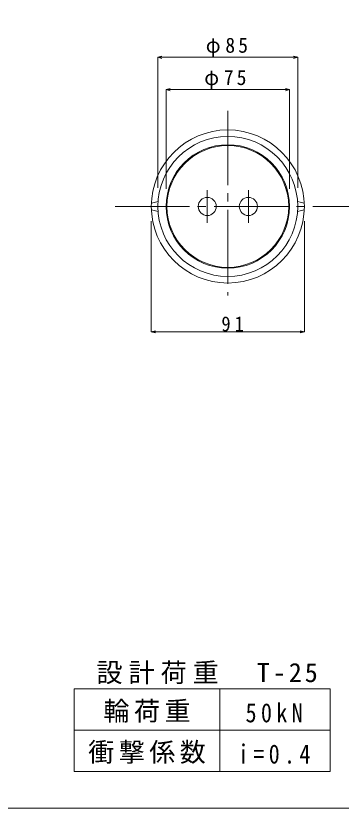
# Model space of a CAD drawing. Units: millimetres, scale not verified, with parts at other scales. Extents: x -2100 to 2100, y -1470 to 1470.
# Drawn here: x 449 to 1042, y -1470 to -26 of the extents above; entities that cross this region are included whole.
import ezdxf

# ---------------------------------------------------------------- set-up
doc = ezdxf.new("R2010")
doc.units = ezdxf.units.MM
doc.header["$LTSCALE"] = 15
doc.linetypes.add('CHAIN1', pattern=[8, 5, -1, 1, -1])
doc.linetypes.add('CHAIN2', pattern=[12, 9, -1, 1, -1])
doc.layers.add('0-0_図面枠', color=7, linetype='Continuous', lineweight=18)
doc.layers.add('2-0', color=4, linetype='Continuous', lineweight=18)
doc.styles.add('ＭＳ ゴシック', font='')
doc.styles.get('ＭＳ ゴシック').set_extended_font_data('MS Gothic')

msp = doc.modelspace()

# ---------------------------------------------------------------- linework, layer by layer
at = {"layer": '0-0_図面枠', "color": 5}
for p, q in [((555.74, -1252.84), (1022.13, -1252.84)), ((555.74, -1403.07), (555.74, -1252.84)), ((821.25, -1252.84), (821.25, -1403.07)), ((1022.13, -1252.84), (1022.13, -1403.07)), ((555.74, -1327.96), (1022.13, -1327.96)), ((555.74, -1403.07), (1022.13, -1403.07))]:
    msp.add_line(p, q, dxfattribs=at)
msp.add_lwpolyline([(2100, 1470), (-2100, 1470), (-2100, -1470), (2100, -1470)], close=True, dxfattribs=at)
at = {"layer": '2-0'}
for p, q in [((708.27, -101.73), (715.8, -99.71)), ((963.27, -101.73), (955.73, -99.71)), ((708.27, -101.73), (963.27, -101.73)), ((708.27, -101.73), (715.8, -103.75)), ((708.27, -101.73), (708.27, -339.8)), ((963.27, -101.73), (955.73, -103.75)), ((963.27, -101.73), (963.27, -339.8)), ((723.27, -160.67), (730.8, -158.65)), ((948.27, -160.67), (940.73, -158.65)), ((723.27, -160.67), (948.27, -160.67)), ((723.27, -160.67), (730.8, -162.69)), ((723.27, -160.67), (723.27, -341.66)), ((948.27, -160.67), (940.73, -162.69)), ((948.27, -160.67), (948.27, -341.66)), ((696.27, -601.98), (696.27, -400.09)), ((975.27, -601.98), (975.27, -400.09)), ((696.27, -601.98), (703.8, -599.97)), ((696.27, -601.98), (975.27, -601.98)), ((696.27, -601.98), (703.8, -604)), ((975.27, -601.98), (967.73, -599.97)), ((975.27, -601.98), (967.73, -604))]:
    msp.add_line(p, q, dxfattribs=at)
at = {"layer": '2-0', "color": 7, "linetype": 'CHAIN2'}
for p, q in [((835.77, -199.46), (835.77, -535.62)), ((630.69, -373.55), (1072.35, -373.55))]:
    msp.add_line(p, q, dxfattribs=at)
at = {"layer": '2-0', "linetype": 'CHAIN1'}
for p, q in [((798.27, -403.55), (798.27, -343.55)), ((873.27, -403.55), (873.27, -343.55))]:
    msp.add_line(p, q, dxfattribs=at)
at = {"layer": '2-0', "color": 3}
for p, q in [((708.59, -364.55), (696.4, -367.55)), ((962.95, -364.55), (975.14, -367.55)), ((708.59, -382.55), (696.4, -379.55)), ((962.95, -382.55), (975.14, -379.55))]:
    msp.add_line(p, q, dxfattribs=at)
for centre, radius in [((835.77, -373.55), 139.5), ((835.77, -373.55), 127.5), ((835.77, -373.55), 112.5), ((835.77, -373.55), 111), ((798.27, -373.55), 16.5), ((873.27, -373.55), 16.5)]:
    msp.add_circle(centre, radius, dxfattribs=at)

# ---------------------------------------------------------------- texts
at = {"layer": '0-0_図面枠', "char_height": 34.84, "attachment_point": 7, "style": 'ＭＳ ゴシック'}
for s, insert in [('\\T1.23;設計荷重\u3000T-25', (596.36, -1244.07)), ('\\T1.17;輪荷重', (609.14, -1314.16)), ('\\T1.39;\\W0.85;50kN', (868.11, -1314.16)), ('\\T1.17;衝撃係数', (581.34, -1389.27)), ('\\T1.39;\\W0.85;i=0.4', (854.21, -1389.27))]:
    msp.add_mtext(s, dxfattribs=dict(at, insert=insert))
at = {"layer": '2-0', "char_height": 27.49, "attachment_point": 7, "style": 'ＭＳ ゴシック'}
for s, insert in [('\\T1.32;\\W0.95;φ85', (795.64, -100.89)), ('\\T1.32;\\W0.95;φ75', (792.84, -159.76)), ('\\T1.44;\\W0.9;91', (824.07, -601.68))]:
    msp.add_mtext(s, dxfattribs=dict(at, insert=insert))

doc.saveas('drawing.dxf')
